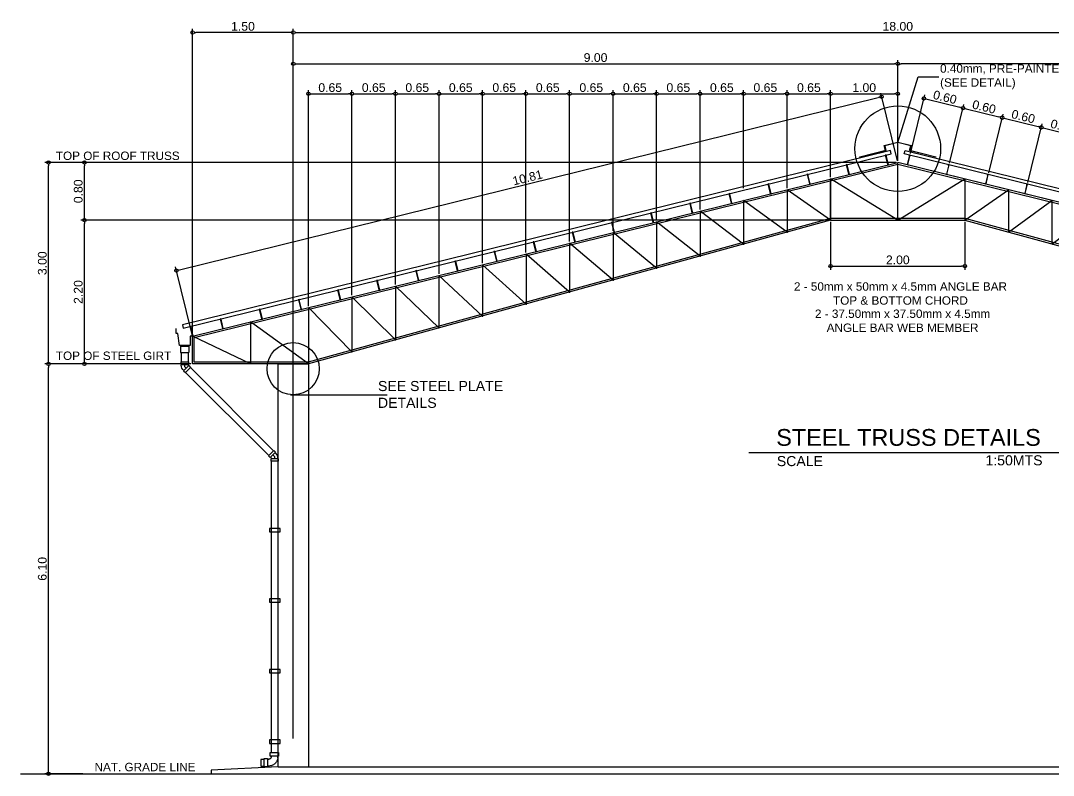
# Model space of a CAD drawing. Header units: inches. Extents: x -1369 to 1198, y -366 to 1398.
# Drawn here: x 14.53 to 29.9, y 107.36 to 118.6 of the extents above; entities that cross this region are included whole.
import ezdxf

# ---------------------------------------------------------------- set-up
doc = ezdxf.new("R2010")
doc.units = ezdxf.units.IN
doc.header["$MEASUREMENT"] = 0
for name, pattern in [('CENTER2', [1.125, 0.75, -0.125, 0.125, -0.125]), ('HIDDEN', [0.375, 0.25, -0.125]), ('HIDDEN2', [0.1875, 0.125, -0.0625])]:
    doc.linetypes.add(name, pattern=pattern)
doc.layers.add('DARK', color=1, linetype='Continuous')
doc.layers.add('dim', color=8, linetype='Continuous')
doc.styles.get("Standard").update_dxf_attribs({"font": 'arial.ttf'})
doc.dimstyles.new('50', dxfattribs={"dimtxt": 0.13, "dimasz": 0.05, "dimexe": 0.055, "dimexo": 0.025, "dimgap": 0.025, "dimtad": 1, "dimzin": 0, "dimdsep": 46, "dimtxsty": 'Standard', "dimblk": 'DOTBLANK', "dimcen": 0.09, "dimclrd": 256, "dimclre": 256, "dimadec": 0, "dimazin": 0, "dimtfac": 1, "dimtix": 1, "dimtofl": 0, "dimtmove": 0, "dimatfit": 3, "dimfxl": 1, "dimtolj": 1, "dimtzin": 0, "dimarcsym": 0})

# ---------------------------------------------------------------- blocks, each defined once
blk = doc.blocks.new('_DotBlank')
at = {"color": 0, "linetype": 'ByBlock', "lineweight": -2}
blk.add_line((-0.5, 0), (-1, 0), dxfattribs=at)
blk.add_circle((0, 0), 0.5, dxfattribs=at)
blk = doc.blocks.new('*D150')
at = {"layer": 'Defpoints', "color": 0, "transparency": 16777216}
for p in [(14.944, 116.484), (27.589, 116.484), (17.089, 113.484)]:
    blk.add_point(p, dxfattribs=at)
at = {"layer": 'dim', "lineweight": -2, "transparency": 16777216}
for p, q in [((27.564, 116.484), (14.889, 116.484)), ((14.944, 113.534), (14.944, 116.434)), ((17.064, 113.484), (14.889, 113.484))]:
    blk.add_line(p, q, dxfattribs=at)
at = {"layer": 'dim', "lineweight": -2, "transparency": 16777216, "xscale": 0.05, "yscale": 0.05, "zscale": 0.05}
for p, rotation in [((14.944, 116.484), 90), ((14.944, 113.484), 270)]:
    blk.add_blockref('_DotBlank', p, dxfattribs=dict(at, rotation=rotation))
at = {"layer": 'dim', "color": 0, "transparency": 16777216, "insert": (14.852, 114.984), "char_height": 0.13, "attachment_point": 5, "rotation": 90}
blk.add_mtext('\\A1;3.00', dxfattribs=at)
blk = doc.blocks.new('*D155')
at = {"layer": 'Defpoints', "color": 0, "transparency": 16777216}
for p in [(27.589, 117.953), (27.589, 116.484), (18.589, 107.884)]:
    blk.add_point(p, dxfattribs=at)
at = {"layer": 'dim', "lineweight": -2, "transparency": 16777216}
for p, q in [((18.589, 107.909), (18.589, 118.008)), ((18.639, 117.953), (27.539, 117.953)), ((27.589, 116.509), (27.589, 118.008))]:
    blk.add_line(p, q, dxfattribs=at)
at = {"layer": 'dim', "lineweight": -2, "transparency": 16777216, "xscale": 0.05, "yscale": 0.05, "zscale": 0.05, "rotation": 180}
blk.add_blockref('_DotBlank', (18.589, 117.953), dxfattribs=at)
at = {"layer": 'dim', "lineweight": -2, "transparency": 16777216, "xscale": 0.05, "yscale": 0.05, "zscale": 0.05}
blk.add_blockref('_DotBlank', (27.589, 117.953), dxfattribs=at)
at = {"layer": 'dim', "color": 0, "transparency": 16777216, "insert": (23.089, 118.045), "char_height": 0.13, "attachment_point": 5}
blk.add_mtext('\\A1;9.00', dxfattribs=at)
blk = doc.blocks.new('*D151')
at = {"layer": 'Defpoints', "color": 0, "transparency": 16777216}
for p in [(17.089, 118.419), (17.089, 113.897), (18.589, 107.884)]:
    blk.add_point(p, dxfattribs=at)
at = {"layer": 'dim', "lineweight": -2, "transparency": 16777216}
for p, q in [((17.089, 113.922), (17.089, 118.474)), ((18.539, 118.419), (17.139, 118.419)), ((18.589, 107.909), (18.589, 118.474))]:
    blk.add_line(p, q, dxfattribs=at)
at = {"layer": 'dim', "lineweight": -2, "transparency": 16777216, "xscale": 0.05, "yscale": 0.05, "zscale": 0.05, "rotation": 180}
blk.add_blockref('_DotBlank', (17.089, 118.419), dxfattribs=at)
at = {"layer": 'dim', "lineweight": -2, "transparency": 16777216, "xscale": 0.05, "yscale": 0.05, "zscale": 0.05}
blk.add_blockref('_DotBlank', (18.589, 118.419), dxfattribs=at)
at = {"layer": 'dim', "color": 0, "transparency": 16777216, "insert": (17.839, 118.51), "char_height": 0.13, "attachment_point": 5}
blk.add_mtext('\\A1;1.50', dxfattribs=at)
blk = doc.blocks.new('*D153')
at = {"layer": 'Defpoints', "color": 0, "transparency": 16777216}
for p in [(27.589, 117.953), (27.589, 116.484), (36.589, 107.884)]:
    blk.add_point(p, dxfattribs=at)
at = {"layer": 'dim', "lineweight": -2, "transparency": 16777216}
for p, q in [((27.589, 116.509), (27.589, 118.008)), ((36.539, 117.953), (27.639, 117.953)), ((36.589, 107.909), (36.589, 118.008))]:
    blk.add_line(p, q, dxfattribs=at)
at = {"layer": 'dim', "lineweight": -2, "transparency": 16777216, "xscale": 0.05, "yscale": 0.05, "zscale": 0.05, "rotation": 180}
blk.add_blockref('_DotBlank', (27.589, 117.953), dxfattribs=at)
at = {"layer": 'dim', "lineweight": -2, "transparency": 16777216, "xscale": 0.05, "yscale": 0.05, "zscale": 0.05}
blk.add_blockref('_DotBlank', (36.589, 117.953), dxfattribs=at)
at = {"layer": 'dim', "color": 0, "transparency": 16777216, "insert": (32.089, 118.045), "char_height": 0.13, "attachment_point": 5}
blk.add_mtext('\\A1;9.00', dxfattribs=at)
blk = doc.blocks.new('SP')
at = {"color": 8, "true_color": 0x808080}
for p, q in [((-0.00625, 0.15), (-0.00625, 0.146875)), ((0.00625, 0.15), (-0.00625, 0.15)), ((-0.00625, 0.146875), (0.003125, 0.146875)), ((0.003125, 0.003125), (-0.00625, 0.003125)), ((-0.00625, 0.003125), (-0.00625, 0)), ((-0.00625, 0), (0.00625, 0)), ((0.003125, 0.146875), (0.003125, 0.1375)), ((0.003125, 0.1375), (0.00625, 0.1375)), ((0.003125, 0.0125), (0.003125, 0.003125)), ((0.003125, 0.0125), (0.00625, 0.0125)), ((0.00625, 0.1375), (0.00625, 0.15)), ((0.00625, 0), (0.00625, 0.0125))]:
    blk.add_line(p, q, dxfattribs=at)
blk.add_lwpolyline([(0.003125, 0.146875), (0.003125, 0.003125), (0, 0.003125), (0, 0.146875), (0.003125, 0.146875)], dxfattribs=at)
blk = doc.blocks.new('*D154')
at = {"layer": 'Defpoints', "color": 0, "transparency": 16777216}
for p in [(36.589, 118.419), (18.589, 117.876), (36.589, 117.876)]:
    blk.add_point(p, dxfattribs=at)
at = {"layer": 'dim', "lineweight": -2, "transparency": 16777216}
for p, q in [((18.589, 117.901), (18.589, 118.474)), ((18.639, 118.419), (36.539, 118.419)), ((36.589, 117.901), (36.589, 118.474))]:
    blk.add_line(p, q, dxfattribs=at)
at = {"layer": 'dim', "lineweight": -2, "transparency": 16777216, "xscale": 0.05, "yscale": 0.05, "zscale": 0.05, "rotation": 180}
blk.add_blockref('_DotBlank', (18.589, 118.419), dxfattribs=at)
at = {"layer": 'dim', "lineweight": -2, "transparency": 16777216, "xscale": 0.05, "yscale": 0.05, "zscale": 0.05}
blk.add_blockref('_DotBlank', (36.589, 118.419), dxfattribs=at)
at = {"layer": 'dim', "color": 0, "transparency": 16777216, "insert": (27.589, 118.51), "char_height": 0.13, "attachment_point": 5}
blk.add_mtext('\\A1;18.00', dxfattribs=at)
blk = doc.blocks.new('*D156')
at = {"layer": 'Defpoints', "color": 0, "transparency": 16777216}
for p in [(27.348, 117.462), (27.589, 116.484), (17.089, 113.897)]:
    blk.add_point(p, dxfattribs=at)
at = {"layer": 'dim', "lineweight": -2, "transparency": 16777216}
for p, q in [((27.583, 116.509), (27.335, 117.516)), ((16.896, 114.887), (27.299, 117.45)), ((17.083, 113.922), (16.835, 114.929))]:
    blk.add_line(p, q, dxfattribs=at)
at = {"layer": 'dim', "lineweight": -2, "transparency": 16777216, "xscale": 0.05, "yscale": 0.05, "zscale": 0.05}
for p, rotation in [((27.348, 117.462), 13.84069596087639), ((16.848, 114.875), 193.8406959608764)]:
    blk.add_blockref('_DotBlank', p, dxfattribs=dict(at, rotation=rotation))
at = {"layer": 'dim', "color": 0, "transparency": 16777216, "insert": (22.076, 116.258), "char_height": 0.13, "attachment_point": 5, "rotation": 13.8407}
blk.add_mtext('\\A1;10.81', dxfattribs=at)
blk = doc.blocks.new('*D157')
at = {"layer": 'Defpoints', "color": 0, "transparency": 16777216}
for p in [(14.944, 113.484), (14.944, 113.484), (15.478, 107.384)]:
    blk.add_point(p, dxfattribs=at)
at = {"layer": 'dim', "lineweight": -2, "transparency": 16777216}
for p, q in [((14.919, 113.484), (14.889, 113.484)), ((14.944, 107.434), (14.944, 113.434)), ((15.453, 107.384), (14.889, 107.384))]:
    blk.add_line(p, q, dxfattribs=at)
at = {"layer": 'dim', "lineweight": -2, "transparency": 16777216, "xscale": 0.05, "yscale": 0.05, "zscale": 0.05}
for p, rotation in [((14.944, 113.484), 90), ((14.944, 107.384), 270)]:
    blk.add_blockref('_DotBlank', p, dxfattribs=dict(at, rotation=rotation))
at = {"layer": 'dim', "color": 0, "transparency": 16777216, "insert": (14.852, 110.434), "char_height": 0.13, "attachment_point": 5, "rotation": 90}
blk.add_mtext('\\A1;6.10', dxfattribs=at)
blk = doc.blocks.new('*D158')
at = {"layer": 'Defpoints', "color": 0, "transparency": 16777216}
for p in [(15.478, 115.626), (26.589, 115.626), (17.089, 113.484)]:
    blk.add_point(p, dxfattribs=at)
at = {"layer": 'dim', "lineweight": -2, "transparency": 16777216}
for p, q in [((26.564, 115.626), (15.423, 115.626)), ((15.478, 113.534), (15.478, 115.576)), ((17.064, 113.484), (15.423, 113.484))]:
    blk.add_line(p, q, dxfattribs=at)
at = {"layer": 'dim', "lineweight": -2, "transparency": 16777216, "xscale": 0.05, "yscale": 0.05, "zscale": 0.05}
for p, rotation in [((15.478, 115.626), 90), ((15.478, 113.484), 270)]:
    blk.add_blockref('_DotBlank', p, dxfattribs=dict(at, rotation=rotation))
at = {"layer": 'dim', "color": 0, "transparency": 16777216, "insert": (15.387, 114.555), "char_height": 0.13, "attachment_point": 5, "rotation": 90}
blk.add_mtext('\\A1;2.20', dxfattribs=at)
blk = doc.blocks.new('*D159')
at = {"layer": 'Defpoints', "color": 0, "transparency": 16777216}
for p in [(15.478, 116.484), (26.589, 116.484), (26.589, 115.626)]:
    blk.add_point(p, dxfattribs=at)
at = {"layer": 'dim', "lineweight": -2, "transparency": 16777216}
for p, q in [((26.564, 116.484), (15.423, 116.484)), ((15.478, 115.676), (15.478, 116.434)), ((26.564, 115.626), (15.423, 115.626))]:
    blk.add_line(p, q, dxfattribs=at)
at = {"layer": 'dim', "lineweight": -2, "transparency": 16777216, "xscale": 0.05, "yscale": 0.05, "zscale": 0.05}
for p, rotation in [((15.478, 116.484), 90), ((15.478, 115.626), 270)]:
    blk.add_blockref('_DotBlank', p, dxfattribs=dict(at, rotation=rotation))
at = {"layer": 'dim', "color": 0, "transparency": 16777216, "insert": (15.387, 116.055), "char_height": 0.13, "attachment_point": 5, "rotation": 90}
blk.add_mtext('\\A1;0.80', dxfattribs=at)
blk = doc.blocks.new('*D160')
at = {"layer": 'Defpoints', "color": 0, "transparency": 16777216}
for p in [(28.561, 117.294), (27.77, 116.594), (28.353, 116.451)]:
    blk.add_point(p, dxfattribs=at)
at = {"layer": 'dim', "lineweight": -2, "transparency": 16777216}
for p, q in [((27.776, 116.618), (27.991, 117.491)), ((28.027, 117.426), (28.512, 117.306)), ((28.359, 116.475), (28.574, 117.348))]:
    blk.add_line(p, q, dxfattribs=at)
at = {"layer": 'dim', "lineweight": -2, "transparency": 16777216, "xscale": 0.05, "yscale": 0.05, "zscale": 0.05}
for p, rotation in [((27.978, 117.438), 166.1593045084346), ((28.561, 117.294), 346.1593045084346)]:
    blk.add_blockref('_DotBlank', p, dxfattribs=dict(at, rotation=rotation))
at = {"layer": 'dim', "color": 0, "transparency": 16777216, "insert": (28.291, 117.455), "char_height": 0.13, "attachment_point": 5, "rotation": 346.1593}
blk.add_mtext('\\A1;0.60', dxfattribs=at)
blk = doc.blocks.new('*D161')
at = {"layer": 'Defpoints', "color": 0, "transparency": 16777216}
for p in [(29.143, 117.151), (28.353, 116.451), (28.936, 116.307)]:
    blk.add_point(p, dxfattribs=at)
at = {"layer": 'dim', "lineweight": -2, "transparency": 16777216}
for p, q in [((28.359, 116.475), (28.574, 117.348)), ((28.609, 117.283), (29.095, 117.163)), ((28.942, 116.331), (29.157, 117.204))]:
    blk.add_line(p, q, dxfattribs=at)
at = {"layer": 'dim', "lineweight": -2, "transparency": 16777216, "xscale": 0.05, "yscale": 0.05, "zscale": 0.05}
for p, rotation in [((28.561, 117.294), 166.1593045084346), ((29.143, 117.151), 346.1593045084346)]:
    blk.add_blockref('_DotBlank', p, dxfattribs=dict(at, rotation=rotation))
at = {"layer": 'dim', "color": 0, "transparency": 16777216, "insert": (28.874, 117.311), "char_height": 0.13, "attachment_point": 5, "rotation": 346.1593}
blk.add_mtext('\\A1;0.60', dxfattribs=at)
blk = doc.blocks.new('*D162')
at = {"layer": 'Defpoints', "color": 0, "transparency": 16777216}
for p in [(29.726, 117.007), (28.936, 116.307), (29.518, 116.164)]:
    blk.add_point(p, dxfattribs=at)
at = {"layer": 'dim', "lineweight": -2, "transparency": 16777216}
for p, q in [((28.942, 116.331), (29.157, 117.204)), ((29.192, 117.139), (29.677, 117.019)), ((29.524, 116.188), (29.739, 117.061))]:
    blk.add_line(p, q, dxfattribs=at)
at = {"layer": 'dim', "lineweight": -2, "transparency": 16777216, "xscale": 0.05, "yscale": 0.05, "zscale": 0.05}
for p, rotation in [((29.143, 117.151), 166.1593045084346), ((29.726, 117.007), 346.1593045084346)]:
    blk.add_blockref('_DotBlank', p, dxfattribs=dict(at, rotation=rotation))
at = {"layer": 'dim', "color": 0, "transparency": 16777216, "insert": (29.457, 117.168), "char_height": 0.13, "attachment_point": 5, "rotation": 346.1593}
blk.add_mtext('\\A1;0.60', dxfattribs=at)
blk = doc.blocks.new('*D163')
at = {"layer": 'Defpoints', "color": 0, "transparency": 16777216}
for p in [(30.309, 116.864), (29.518, 116.164), (30.101, 116.02)]:
    blk.add_point(p, dxfattribs=at)
at = {"layer": 'dim', "lineweight": -2, "transparency": 16777216}
for p, q in [((29.524, 116.188), (29.739, 117.061)), ((29.775, 116.995), (30.26, 116.876)), ((30.107, 116.044), (30.322, 116.917))]:
    blk.add_line(p, q, dxfattribs=at)
at = {"layer": 'dim', "lineweight": -2, "transparency": 16777216, "xscale": 0.05, "yscale": 0.05, "zscale": 0.05}
for p, rotation in [((29.726, 117.007), 166.1593045084346), ((30.309, 116.864), 346.1593045084346)]:
    blk.add_blockref('_DotBlank', p, dxfattribs=dict(at, rotation=rotation))
at = {"layer": 'dim', "color": 0, "transparency": 16777216, "insert": (30.039, 117.024), "char_height": 0.13, "attachment_point": 5, "rotation": 346.1593}
blk.add_mtext('\\A1;0.60', dxfattribs=at)
blk = doc.blocks.new('*D188')
at = {"layer": 'Defpoints', "color": 0, "transparency": 16777216}
for p in [(26.589, 117.507), (26.589, 116.643), (25.941, 116.078)]:
    blk.add_point(p, dxfattribs=at)
at = {"layer": 'dim', "lineweight": -2, "transparency": 16777216}
for p, q in [((25.941, 116.103), (25.941, 117.562)), ((25.991, 117.507), (26.539, 117.507)), ((26.589, 116.668), (26.589, 117.562))]:
    blk.add_line(p, q, dxfattribs=at)
at = {"layer": 'dim', "lineweight": -2, "transparency": 16777216, "xscale": 0.05, "yscale": 0.05, "zscale": 0.05, "rotation": 180}
blk.add_blockref('_DotBlank', (25.941, 117.507), dxfattribs=at)
at = {"layer": 'dim', "lineweight": -2, "transparency": 16777216, "xscale": 0.05, "yscale": 0.05, "zscale": 0.05}
blk.add_blockref('_DotBlank', (26.589, 117.507), dxfattribs=at)
at = {"layer": 'dim', "color": 0, "transparency": 16777216, "insert": (26.265, 117.598), "char_height": 0.13, "attachment_point": 5}
blk.add_mtext('\\A1;0.65', dxfattribs=at)
blk = doc.blocks.new('*D189')
at = {"layer": 'Defpoints', "color": 0, "transparency": 16777216}
for p in [(27.589, 117.507), (27.589, 116.643), (26.589, 116.238)]:
    blk.add_point(p, dxfattribs=at)
at = {"layer": 'dim', "lineweight": -2, "transparency": 16777216}
for p, q in [((26.589, 116.263), (26.589, 117.562)), ((26.639, 117.507), (27.539, 117.507)), ((27.589, 116.668), (27.589, 117.562))]:
    blk.add_line(p, q, dxfattribs=at)
at = {"layer": 'dim', "lineweight": -2, "transparency": 16777216, "xscale": 0.05, "yscale": 0.05, "zscale": 0.05, "rotation": 180}
blk.add_blockref('_DotBlank', (26.589, 117.507), dxfattribs=at)
at = {"layer": 'dim', "lineweight": -2, "transparency": 16777216, "xscale": 0.05, "yscale": 0.05, "zscale": 0.05}
blk.add_blockref('_DotBlank', (27.589, 117.507), dxfattribs=at)
at = {"layer": 'dim', "color": 0, "transparency": 16777216, "insert": (27.089, 117.598), "char_height": 0.13, "attachment_point": 5}
blk.add_mtext('\\A1;1.00', dxfattribs=at)
blk = doc.blocks.new('*D190')
at = {"layer": 'Defpoints', "color": 0, "transparency": 16777216}
for p in [(26.589, 115.626), (28.589, 115.626), (28.589, 114.941)]:
    blk.add_point(p, dxfattribs=at)
at = {"layer": 'dim', "lineweight": -2, "transparency": 16777216}
for p, q in [((26.589, 115.601), (26.589, 114.886)), ((28.589, 115.601), (28.589, 114.886)), ((26.639, 114.941), (28.539, 114.941))]:
    blk.add_line(p, q, dxfattribs=at)
at = {"layer": 'dim', "lineweight": -2, "transparency": 16777216, "xscale": 0.05, "yscale": 0.05, "zscale": 0.05, "rotation": 180}
blk.add_blockref('_DotBlank', (26.589, 114.941), dxfattribs=at)
at = {"layer": 'dim', "lineweight": -2, "transparency": 16777216, "xscale": 0.05, "yscale": 0.05, "zscale": 0.05}
blk.add_blockref('_DotBlank', (28.589, 114.941), dxfattribs=at)
at = {"layer": 'dim', "color": 0, "transparency": 16777216, "insert": (27.589, 115.033), "char_height": 0.13, "attachment_point": 5}
blk.add_mtext('\\A1;2.00', dxfattribs=at)
blk = doc.blocks.new('*D483')
at = {"layer": 'Defpoints', "color": 0, "transparency": 16777216}
for p in [(25.941, 117.507), (25.941, 116.643), (25.293, 116.078)]:
    blk.add_point(p, dxfattribs=at)
at = {"layer": 'dim', "lineweight": -2, "transparency": 16777216}
for p, q in [((25.293, 116.103), (25.293, 117.562)), ((25.343, 117.507), (25.891, 117.507)), ((25.941, 116.668), (25.941, 117.562))]:
    blk.add_line(p, q, dxfattribs=at)
at = {"layer": 'dim', "lineweight": -2, "transparency": 16777216, "xscale": 0.05, "yscale": 0.05, "zscale": 0.05, "rotation": 180}
blk.add_blockref('_DotBlank', (25.293, 117.507), dxfattribs=at)
at = {"layer": 'dim', "lineweight": -2, "transparency": 16777216, "xscale": 0.05, "yscale": 0.05, "zscale": 0.05}
blk.add_blockref('_DotBlank', (25.941, 117.507), dxfattribs=at)
at = {"layer": 'dim', "color": 0, "transparency": 16777216, "insert": (25.617, 117.598), "char_height": 0.13, "attachment_point": 5}
blk.add_mtext('\\A1;0.65', dxfattribs=at)
blk = doc.blocks.new('*D484')
at = {"layer": 'Defpoints', "color": 0, "transparency": 16777216}
for p in [(25.293, 117.507), (25.293, 116.643), (24.645, 115.759)]:
    blk.add_point(p, dxfattribs=at)
at = {"layer": 'dim', "lineweight": -2, "transparency": 16777216}
for p, q in [((24.645, 115.784), (24.645, 117.562)), ((24.695, 117.507), (25.243, 117.507)), ((25.293, 116.668), (25.293, 117.562))]:
    blk.add_line(p, q, dxfattribs=at)
at = {"layer": 'dim', "lineweight": -2, "transparency": 16777216, "xscale": 0.05, "yscale": 0.05, "zscale": 0.05, "rotation": 180}
blk.add_blockref('_DotBlank', (24.645, 117.507), dxfattribs=at)
at = {"layer": 'dim', "lineweight": -2, "transparency": 16777216, "xscale": 0.05, "yscale": 0.05, "zscale": 0.05}
blk.add_blockref('_DotBlank', (25.293, 117.507), dxfattribs=at)
at = {"layer": 'dim', "color": 0, "transparency": 16777216, "insert": (24.969, 117.598), "char_height": 0.13, "attachment_point": 5}
blk.add_mtext('\\A1;0.65', dxfattribs=at)
blk = doc.blocks.new('*D485')
at = {"layer": 'Defpoints', "color": 0, "transparency": 16777216}
for p in [(24.645, 117.507), (24.645, 116.643), (23.997, 115.6)]:
    blk.add_point(p, dxfattribs=at)
at = {"layer": 'dim', "lineweight": -2, "transparency": 16777216}
for p, q in [((23.997, 115.625), (23.997, 117.562)), ((24.047, 117.507), (24.595, 117.507)), ((24.645, 116.668), (24.645, 117.562))]:
    blk.add_line(p, q, dxfattribs=at)
at = {"layer": 'dim', "lineweight": -2, "transparency": 16777216, "xscale": 0.05, "yscale": 0.05, "zscale": 0.05, "rotation": 180}
blk.add_blockref('_DotBlank', (23.997, 117.507), dxfattribs=at)
at = {"layer": 'dim', "lineweight": -2, "transparency": 16777216, "xscale": 0.05, "yscale": 0.05, "zscale": 0.05}
blk.add_blockref('_DotBlank', (24.645, 117.507), dxfattribs=at)
at = {"layer": 'dim', "color": 0, "transparency": 16777216, "insert": (24.321, 117.598), "char_height": 0.13, "attachment_point": 5}
blk.add_mtext('\\A1;0.65', dxfattribs=at)
blk = doc.blocks.new('*D486')
at = {"layer": 'Defpoints', "color": 0, "transparency": 16777216}
for p in [(23.997, 117.507), (23.997, 116.643), (23.349, 115.44)]:
    blk.add_point(p, dxfattribs=at)
at = {"layer": 'dim', "lineweight": -2, "transparency": 16777216}
for p, q in [((23.349, 115.465), (23.349, 117.562)), ((23.399, 117.507), (23.947, 117.507)), ((23.997, 116.668), (23.997, 117.562))]:
    blk.add_line(p, q, dxfattribs=at)
at = {"layer": 'dim', "lineweight": -2, "transparency": 16777216, "xscale": 0.05, "yscale": 0.05, "zscale": 0.05, "rotation": 180}
blk.add_blockref('_DotBlank', (23.349, 117.507), dxfattribs=at)
at = {"layer": 'dim', "lineweight": -2, "transparency": 16777216, "xscale": 0.05, "yscale": 0.05, "zscale": 0.05}
blk.add_blockref('_DotBlank', (23.997, 117.507), dxfattribs=at)
at = {"layer": 'dim', "color": 0, "transparency": 16777216, "insert": (23.673, 117.598), "char_height": 0.13, "attachment_point": 5}
blk.add_mtext('\\A1;0.65', dxfattribs=at)
blk = doc.blocks.new('*D487')
at = {"layer": 'Defpoints', "color": 0, "transparency": 16777216}
for p in [(23.349, 117.507), (23.349, 116.643), (22.701, 115.28)]:
    blk.add_point(p, dxfattribs=at)
at = {"layer": 'dim', "lineweight": -2, "transparency": 16777216}
for p, q in [((22.701, 115.305), (22.701, 117.562)), ((22.751, 117.507), (23.299, 117.507)), ((23.349, 116.668), (23.349, 117.562))]:
    blk.add_line(p, q, dxfattribs=at)
at = {"layer": 'dim', "lineweight": -2, "transparency": 16777216, "xscale": 0.05, "yscale": 0.05, "zscale": 0.05, "rotation": 180}
blk.add_blockref('_DotBlank', (22.701, 117.507), dxfattribs=at)
at = {"layer": 'dim', "lineweight": -2, "transparency": 16777216, "xscale": 0.05, "yscale": 0.05, "zscale": 0.05}
blk.add_blockref('_DotBlank', (23.349, 117.507), dxfattribs=at)
at = {"layer": 'dim', "color": 0, "transparency": 16777216, "insert": (23.025, 117.598), "char_height": 0.13, "attachment_point": 5}
blk.add_mtext('\\A1;0.65', dxfattribs=at)
blk = doc.blocks.new('*D488')
at = {"layer": 'Defpoints', "color": 0, "transparency": 16777216}
for p in [(22.701, 117.507), (22.701, 115.28), (22.053, 115.121)]:
    blk.add_point(p, dxfattribs=at)
at = {"layer": 'dim', "lineweight": -2, "transparency": 16777216}
for p, q in [((22.053, 115.146), (22.053, 117.562)), ((22.103, 117.507), (22.651, 117.507)), ((22.701, 115.305), (22.701, 117.562))]:
    blk.add_line(p, q, dxfattribs=at)
at = {"layer": 'dim', "lineweight": -2, "transparency": 16777216, "xscale": 0.05, "yscale": 0.05, "zscale": 0.05, "rotation": 180}
blk.add_blockref('_DotBlank', (22.053, 117.507), dxfattribs=at)
at = {"layer": 'dim', "lineweight": -2, "transparency": 16777216, "xscale": 0.05, "yscale": 0.05, "zscale": 0.05}
blk.add_blockref('_DotBlank', (22.701, 117.507), dxfattribs=at)
at = {"layer": 'dim', "color": 0, "transparency": 16777216, "insert": (22.377, 117.598), "char_height": 0.13, "attachment_point": 5}
blk.add_mtext('\\A1;0.65', dxfattribs=at)
blk = doc.blocks.new('*D489')
at = {"layer": 'Defpoints', "color": 0, "transparency": 16777216}
for p in [(22.053, 117.507), (22.053, 115.121), (21.406, 114.961)]:
    blk.add_point(p, dxfattribs=at)
at = {"layer": 'dim', "lineweight": -2, "transparency": 16777216}
for p, q in [((21.406, 114.986), (21.406, 117.562)), ((21.456, 117.507), (22.003, 117.507)), ((22.053, 115.146), (22.053, 117.562))]:
    blk.add_line(p, q, dxfattribs=at)
at = {"layer": 'dim', "lineweight": -2, "transparency": 16777216, "xscale": 0.05, "yscale": 0.05, "zscale": 0.05, "rotation": 180}
blk.add_blockref('_DotBlank', (21.406, 117.507), dxfattribs=at)
at = {"layer": 'dim', "lineweight": -2, "transparency": 16777216, "xscale": 0.05, "yscale": 0.05, "zscale": 0.05}
blk.add_blockref('_DotBlank', (22.053, 117.507), dxfattribs=at)
at = {"layer": 'dim', "color": 0, "transparency": 16777216, "insert": (21.729, 117.598), "char_height": 0.13, "attachment_point": 5}
blk.add_mtext('\\A1;0.65', dxfattribs=at)
blk = doc.blocks.new('*D490')
at = {"layer": 'Defpoints', "color": 0, "transparency": 16777216}
for p in [(21.406, 117.507), (21.406, 116.643), (20.758, 114.801)]:
    blk.add_point(p, dxfattribs=at)
at = {"layer": 'dim', "lineweight": -2, "transparency": 16777216}
for p, q in [((20.758, 114.826), (20.758, 117.562)), ((20.808, 117.507), (21.356, 117.507)), ((21.406, 116.668), (21.406, 117.562))]:
    blk.add_line(p, q, dxfattribs=at)
at = {"layer": 'dim', "lineweight": -2, "transparency": 16777216, "xscale": 0.05, "yscale": 0.05, "zscale": 0.05, "rotation": 180}
blk.add_blockref('_DotBlank', (20.758, 117.507), dxfattribs=at)
at = {"layer": 'dim', "lineweight": -2, "transparency": 16777216, "xscale": 0.05, "yscale": 0.05, "zscale": 0.05}
blk.add_blockref('_DotBlank', (21.406, 117.507), dxfattribs=at)
at = {"layer": 'dim', "color": 0, "transparency": 16777216, "insert": (21.082, 117.598), "char_height": 0.13, "attachment_point": 5}
blk.add_mtext('\\A1;0.65', dxfattribs=at)
blk = doc.blocks.new('*D491')
at = {"layer": 'Defpoints', "color": 0, "transparency": 16777216}
for p in [(20.758, 117.507), (20.758, 116.643), (20.11, 114.642)]:
    blk.add_point(p, dxfattribs=at)
at = {"layer": 'dim', "lineweight": -2, "transparency": 16777216}
for p, q in [((20.11, 114.667), (20.11, 117.562)), ((20.16, 117.507), (20.708, 117.507)), ((20.758, 116.668), (20.758, 117.562))]:
    blk.add_line(p, q, dxfattribs=at)
at = {"layer": 'dim', "lineweight": -2, "transparency": 16777216, "xscale": 0.05, "yscale": 0.05, "zscale": 0.05, "rotation": 180}
blk.add_blockref('_DotBlank', (20.11, 117.507), dxfattribs=at)
at = {"layer": 'dim', "lineweight": -2, "transparency": 16777216, "xscale": 0.05, "yscale": 0.05, "zscale": 0.05}
blk.add_blockref('_DotBlank', (20.758, 117.507), dxfattribs=at)
at = {"layer": 'dim', "color": 0, "transparency": 16777216, "insert": (20.434, 117.598), "char_height": 0.13, "attachment_point": 5}
blk.add_mtext('\\A1;0.65', dxfattribs=at)
blk = doc.blocks.new('*D492')
at = {"layer": 'Defpoints', "color": 0, "transparency": 16777216}
for p in [(20.11, 117.507), (20.11, 116.643), (19.462, 114.482)]:
    blk.add_point(p, dxfattribs=at)
at = {"layer": 'dim', "lineweight": -2, "transparency": 16777216}
for p, q in [((19.462, 114.507), (19.462, 117.562)), ((19.512, 117.507), (20.06, 117.507)), ((20.11, 116.668), (20.11, 117.562))]:
    blk.add_line(p, q, dxfattribs=at)
at = {"layer": 'dim', "lineweight": -2, "transparency": 16777216, "xscale": 0.05, "yscale": 0.05, "zscale": 0.05, "rotation": 180}
blk.add_blockref('_DotBlank', (19.462, 117.507), dxfattribs=at)
at = {"layer": 'dim', "lineweight": -2, "transparency": 16777216, "xscale": 0.05, "yscale": 0.05, "zscale": 0.05}
blk.add_blockref('_DotBlank', (20.11, 117.507), dxfattribs=at)
at = {"layer": 'dim', "color": 0, "transparency": 16777216, "insert": (19.786, 117.598), "char_height": 0.13, "attachment_point": 5}
blk.add_mtext('\\A1;0.65', dxfattribs=at)
blk = doc.blocks.new('*D493')
at = {"layer": 'Defpoints', "color": 0, "transparency": 16777216}
for p in [(19.462, 117.507), (19.462, 116.643), (18.814, 114.322)]:
    blk.add_point(p, dxfattribs=at)
at = {"layer": 'dim', "lineweight": -2, "transparency": 16777216}
for p, q in [((18.814, 114.347), (18.814, 117.562)), ((18.864, 117.507), (19.412, 117.507)), ((19.462, 116.668), (19.462, 117.562))]:
    blk.add_line(p, q, dxfattribs=at)
at = {"layer": 'dim', "lineweight": -2, "transparency": 16777216, "xscale": 0.05, "yscale": 0.05, "zscale": 0.05, "rotation": 180}
blk.add_blockref('_DotBlank', (18.814, 117.507), dxfattribs=at)
at = {"layer": 'dim', "lineweight": -2, "transparency": 16777216, "xscale": 0.05, "yscale": 0.05, "zscale": 0.05}
blk.add_blockref('_DotBlank', (19.462, 117.507), dxfattribs=at)
at = {"layer": 'dim', "color": 0, "transparency": 16777216, "insert": (19.138, 117.598), "char_height": 0.13, "attachment_point": 5}
blk.add_mtext('\\A1;0.65', dxfattribs=at)
blk = doc.blocks.new('45')
at = {"layer": 'DARK'}
for p, q in [((-0.062, 0.015), (-0.089, -0.011)), ((0.015, -0.062), (-0.062, 0.015)), ((-0.05, 0.021), (-0.059, 0.012)), ((-0.055, 0.071), (-0.055, 0.033)), ((0.055, 0.071), (-0.055, 0.071)), ((0.055, 0.033), (-0.055, 0.033)), ((-0.05, 0.033), (-0.05, 0.021)), ((0.05, 0.033), (0.05, 0.021)), ((0.055, 0.071), (0.055, 0.033)), ((-0.011, -0.089), (-0.089, -0.011)), ((0.015, -0.062), (-0.011, -0.089))]:
    blk.add_line(p, q, dxfattribs=at)
at = {"layer": 'DARK', "color": 3, "linetype": 'CENTER2'}
for p, q in [((0, 0), (-0.023, -0.023)), ((0, 0.033), (0, 0))]:
    blk.add_line(p, q, dxfattribs=at)
at = {"layer": 'DARK'}
blk.add_arc((-0.054, 0.021), 0.104, 309.1688, 359.6143, dxfattribs=at)
blk = doc.blocks.new('bend hid')
at = {"color": 1, "linetype": 'HIDDEN', "ltscale": 8}
for points in [[(-0.09, 0.001), (-0.09, -0.124), (-0.04, -0.124), (-0.04, 0.001)], [(0.123, 0.091), (-0.002, 0.091), (-0.002, 0.041), (0.123, 0.041)]]:
    blk.add_lwpolyline(points, close=True, dxfattribs=at)
for points in [[(0.01, 0.027, -0.385484), (-0.026, -0.013, -8.123106)], [(0.11, 0.028, -0.385484), (-0.015, -0.113, -0.385484)]]:
    blk.add_lwpolyline(points, format="xyb", dxfattribs=at)
for points in [[(0.01, 0.027), (0.01, 0.041)], [(0.11, 0.028), (0.11, 0.041)], [(-0.026, -0.013), (-0.04, -0.014)], [(-0.015, -0.113), (-0.04, -0.114)]]:
    blk.add_lwpolyline(points, dxfattribs=at)

msp = doc.modelspace()

# ---------------------------------------------------------------- linework, layer by layer
at = {"color": 1}
msp.add_line((18.3638, 107.4844), (36.8138, 107.4844), dxfattribs=at)
msp.add_line((14.5291, 107.3844), (145.349, 107.3844))
for points in [[(27.5888, 116.7805), (27.8944, 117.761), (28.2, 117.761)], [(18.3638, 107.4844), (18.3638, 113.4844), (18.8138, 113.4844), (18.8138, 107.4844)], [(18.5493, 113.0262), (19.9853, 113.0262)], [(25.3687, 112.165), (30.4592, 112.165)], [(18.2588, 112.0357), (18.2588, 107.6969)], [(18.3588, 112.0357), (18.3588, 107.6969)], [(18.3638, 107.4844), (17.3638, 107.4344), (17.3638, 107.3844)], [(18.1543, 107.5969), (18.1043, 107.5969), (18.1043, 107.4969), (18.1543, 107.4969)]]:
    msp.add_lwpolyline(points, dxfattribs=at)
at = {"color": 4}
msp.add_lwpolyline([(27.0227, 116.5702), (27.2169, 116.6181), (27.405, 116.6644), (27.3871, 116.7372), (27.5888, 116.7869), (27.7906, 116.7372), (27.7727, 116.6644), (27.9608, 116.6181), (28.155, 116.5702), (28.1535, 116.5642), (27.9593, 116.612), (27.7651, 116.6598), (27.783, 116.7327), (27.5888, 116.7805), (27.3946, 116.7327), (27.4126, 116.6598), (27.2184, 116.612), (27.0242, 116.5642), (27.0227, 116.5702)], dxfattribs=at)
at = {"color": 3}
for points in [[(27.4798, 116.6635), (16.9388, 114.0665), (16.9507, 114.0179), (27.4917, 116.615), (27.4798, 116.6635)], [(27.6979, 116.6635), (38.2389, 114.0665), (38.2269, 114.0179), (27.6859, 116.615), (27.6979, 116.6635)]]:
    msp.add_lwpolyline(points, dxfattribs=at)
for points in [[(26.5888, 115.6256), (18.8138, 113.4844), (17.0888, 113.4844), (17.0888, 113.8975), (27.5888, 116.4844)], [(37.9388, 113.9344), (27.5888, 116.4844)], [(28.5888, 115.6256), (36.4388, 113.4844), (38.0888, 113.4844), (38.0888, 113.8975), (27.5888, 116.4844)], [(27.5888, 115.6256), (27.5888, 116.4844)], [(26.5888, 116.238), (26.5888, 115.6256), (25.9409, 116.0784), (25.9409, 115.4471), (25.293, 115.9188), (25.293, 115.2687), (24.6451, 115.7591), (24.6451, 115.0903), (23.9972, 115.5995), (23.9972, 114.912), (23.3493, 115.4399), (23.3493, 114.7334), (22.7013, 115.2802), (22.7013, 114.555), (22.0534, 115.1206), (22.0534, 114.3766), (21.4055, 114.961), (21.4055, 114.1981), (20.7576, 114.8014), (20.7576, 114.0197), (20.1097, 114.6417), (20.1097, 113.8417), (19.4618, 114.4821), (19.4618, 113.6628), (18.8138, 114.3225), (18.8138, 113.4844), (17.9513, 114.11), (17.9513, 113.4844), (17.0888, 113.8975)], [(27.5888, 115.6256), (26.5888, 116.238)], [(27.5888, 115.6256), (28.5888, 116.238)], [(28.5888, 116.238), (28.5888, 115.6256), (29.2368, 116.0784), (29.2368, 115.4471), (29.8847, 115.9188), (29.8847, 115.2687), (30.5326, 115.7591)], [(26.5888, 115.6256), (28.5888, 115.6256)]]:
    msp.add_lwpolyline(points)
at = {"color": 8}
msp.add_lwpolyline([(27.5888, 115.6506), (26.5855, 115.6506), (18.8105, 113.5094), (17.1138, 113.5094), (17.1138, 113.8779), (27.5888, 116.4587), (38.0638, 113.8779), (38.0638, 113.5094), (36.4422, 113.5094), (28.5922, 115.6506), (27.5888, 115.6506)], dxfattribs=at)
at = {"color": 5}
msp.add_lwpolyline([(17.0863, 113.9247), (17.0796, 113.923), (17.0856, 113.8996), (17.0545, 113.8996), (17.0545, 113.8996), (17.0518, 113.8996), (17.0518, 113.7604), (16.896, 113.7604), (16.871, 113.9354), (16.846, 113.9354), (16.846, 114.0104)], dxfattribs=at)
at = {"color": 8, "linetype": 'Continuous', "ltscale": 10}
for points in [[(18.3954, 111.0357), (18.2329, 111.0357), (18.2329, 110.9857), (18.3954, 110.9857)], [(18.3954, 109.9857), (18.2329, 109.9857), (18.2329, 109.9357), (18.3954, 109.9357)], [(18.3954, 108.9357), (18.2329, 108.9357), (18.2329, 108.8857), (18.3954, 108.8857)], [(18.3954, 107.8857), (18.2329, 107.8857), (18.2329, 107.8357), (18.3954, 107.8357)]]:
    msp.add_lwpolyline(points, close=True, dxfattribs=at)
at = {"color": 1}
for centre, radius in [((27.5888, 116.6898), 0.6372), ((18.586, 113.4132), 0.3888)]:
    msp.add_circle(centre, radius, dxfattribs=at)
for p in [(25.9409, 115.4471), (25.293, 115.2687), (24.6451, 115.0903), (23.9972, 114.9118), (23.3493, 114.7334), (22.7013, 114.555), (22.0534, 114.3766), (21.4055, 114.1981), (20.7576, 114.0197), (20.1097, 113.8413), (19.4618, 113.6628)]:
    msp.add_point(p, dxfattribs=at)
at = {"layer": 'DARK'}
for p, q in [((16.9085, 113.7604), (16.9085, 113.7556)), ((16.9085, 113.7604), (17.0335, 113.7604)), ((16.9085, 113.7556), (17.0335, 113.7556)), ((16.9085, 113.7486), (16.9085, 113.6533)), ((16.9085, 113.7486), (17.0335, 113.7486)), ((16.9085, 113.6533), (17.0335, 113.6533)), ((16.921, 113.7556), (16.921, 113.7486)), ((16.921, 113.6533), (16.921, 113.5149)), ((17.021, 113.7556), (17.021, 113.7486)), ((17.021, 113.6533), (17.021, 113.5149)), ((17.0335, 113.7604), (17.0335, 113.7556)), ((17.0335, 113.7486), (17.0335, 113.6533)), ((16.9856, 113.3588), (18.2234, 112.121)), ((17.0563, 113.4295), (18.2941, 112.1917))]:
    msp.add_line(p, q, dxfattribs=at)
at = {"layer": 'DARK', "linetype": 'HIDDEN2'}
msp.add_line((16.971, 113.7556), (16.971, 113.7486), dxfattribs=at)
at = {"layer": 'DARK'}
for points in [[(18.2588, 112.0357), (18.2588, 111.7277)], [(18.3588, 112.0357), (18.3588, 111.7277)]]:
    msp.add_lwpolyline(points, dxfattribs=at)
at = {"layer": 'Defpoints', "color": 3}
msp.add_lwpolyline([(26.5888, 115.6256), (26.5888, 116.238)], dxfattribs=at)

# ---------------------------------------------------------------- block references
for name, p, rotation in [('SP', (27.4432, 116.4485), 13.84069444444445), ('SP', (26.8606, 116.305), 13.84069444444445), ('SP', (26.278, 116.1615), 13.84069444444445), ('SP', (25.6955, 116.0179), 13.84069444444445), ('SP', (25.1129, 115.8744), 13.84069444444445), ('SP', (24.5303, 115.7309), 13.84069444444445), ('SP', (23.9477, 115.5873), 13.84069444444445), ('SP', (23.3651, 115.4438), 13.84069444444445), ('SP', (22.7826, 115.3003), 13.84069444444445), ('SP', (22.2, 115.1567), 13.84069444444445), ('SP', (21.0348, 114.8697), 13.84069444444445), ('SP', (21.6174, 115.0132), 13.84069444444445), ('SP', (20.4522, 114.7261), 13.84069444444445), ('SP', (19.8697, 114.5826), 13.84069444444445), ('SP', (19.2871, 114.4391), 13.84069444444445), ('SP', (18.7045, 114.2955), 13.84069444444445), ('SP', (18.1219, 114.152), 13.84069444444445), ('SP', (17.5394, 114.0085), 13.84069444444445), ('45', (18.3088, 112.1064), 45.00000000000266)]:
    msp.add_blockref(name, p, dxfattribs=dict(rotation=rotation))
at = {"xscale": -1}
for p, rotation in [((27.7345, 116.4485), 346.1593055555556), ((28.3171, 116.305), 346.1593055555556), ((28.8996, 116.1615), 346.1593055555556), ((29.4822, 116.0179), 346.1593055555556), ((17.0949, 113.899), 13.84069444443078)]:
    msp.add_blockref('SP', p, dxfattribs=dict(at, rotation=rotation))
msp.add_blockref('45', (16.971, 113.4442), dxfattribs=at)
at = {"color": 1, "extrusion": (0, 0, -1), "zscale": -1, "rotation": 270}
msp.add_blockref('bend hid', (-18.2455, 107.6073), dxfattribs=at)

# ---------------------------------------------------------------- texts
at = {"char_height": 0.125, "attachment_point": 1}
for s, insert, width in [('0.40mm, PRE-PAINTED G.I. RIDGE ROLL \\P(SEE DETAIL)', (28.2181, 117.9458), 4.204607), ('TOP OF ROOF TRUSS', (15.0536, 116.6461), 1.880718), ('\\pxqc;2 - 50mm x 50mm x 4.5mm ANGLE BAR \\PTOP & BOTTOM CHORD', (25.7386, 114.7001), 3.779722), ('\\pxqc;2 - 37.50mm x 37.50mm x 4.5mm ANGLE BAR WEB MEMBER', (26.1255, 114.2943), 3.069418), ('TOP OF STEEL GIRT', (15.0536, 113.6691), 1.828731), ('NAT. GRADE LINE', (15.6293, 107.5455), 1.910595)]:
    msp.add_mtext(s, dxfattribs=dict(at, insert=insert, width=width))
at = {"attachment_point": 1}
for s, width, gutter_width, insert, char_height in [('\\pxql;SEE STEEL PLATE DETAILS', 1.931617, 12.5, (19.8495, 113.2309), 0.15), ('STEEL TRUSS DETAILS', 6.047036, 1, (25.7792, 112.5154), 0.25), ('SCALE', 0.949909, 1, (25.7877, 112.1131), 0.15), ('1:50MTS', 0.949909, 1, (28.8939, 112.1248), 0.15)]:
    msp.add_mtext_dynamic_manual_height_columns(s, width=width, gutter_width=gutter_width, heights=[0], dxfattribs=dict(at, insert=insert, char_height=char_height))

# ---------------------------------------------------------------- dimensions: what is measured, and where the dimension line sits
at = {"layer": 'dim', "color": 0}
for base, p1, p2, picture, middle in [((17.0888, 118.4188), (18.5888, 107.8844), (17.0888, 113.8975), '*D151', (17.8388, 118.5101)), ((36.5888, 118.4188), (18.5888, 117.8761), (36.5888, 117.8761), '*D154', (27.5888, 118.5101)), ((27.5888, 117.9532), (18.5888, 107.8844), (27.5888, 116.4844), '*D155', (23.0888, 118.0446)), ((28.5888, 114.9415), (26.5888, 115.6256), (28.5888, 115.6256), '*D190', (27.5888, 115.0329))]:
    dim = msp.add_linear_dim(base=base, p1=p1, p2=p2, dimstyle='50', dxfattribs=at)
    dim.commit()
    dim.dimension.update_dxf_attribs({"geometry": picture, "text_midpoint": middle})
for base, p1, p2, angle, picture, middle in [((27.5888, 117.9532), (36.5888, 107.8844), (27.5888, 116.4844), 180, '*D153', (32.0888, 118.0446)), ((14.9437, 116.4844), (17.0888, 113.4844), (27.5888, 116.4844), 90, '*D150', (14.8523, 114.9844)), ((14.9437, 113.4844), (15.4783, 107.3844), (14.9437, 113.4844), 90, '*D157', (14.8523, 110.4344))]:
    dim = msp.add_linear_dim(base=base, p1=p1, p2=p2, angle=angle, dimstyle='50', dxfattribs=at)
    dim.commit()
    dim.dimension.update_dxf_attribs({"geometry": picture, "text_midpoint": middle})
for base, p1, p2, text, picture, middle in [((19.4618, 117.5066), (18.8138, 114.3225), (19.4618, 116.6433), '0.65', '*D493', (19.1378, 117.598)), ((20.1097, 117.5066), (19.4618, 114.4821), (20.1097, 116.6433), '0.65', '*D492', (19.7857, 117.598)), ((20.7576, 117.5066), (20.1097, 114.6417), (20.7576, 116.6433), '0.65', '*D491', (20.4336, 117.598)), ((21.4055, 117.5066), (20.7576, 114.8014), (21.4055, 116.6433), '0.65', '*D490', (21.0815, 117.598)), ((22.0534, 117.5066), (21.4055, 114.961), (22.0534, 115.1206), '0.65', '*D489', (21.7295, 117.598)), ((22.7013, 117.5066), (22.0534, 115.1206), (22.7013, 115.2802), '0.65', '*D488', (22.3774, 117.598)), ((23.3493, 117.5066), (22.7013, 115.2802), (23.3493, 116.6433), '0.65', '*D487', (23.0253, 117.598)), ((23.9972, 117.5066), (23.3493, 115.4399), (23.9972, 116.6433), '0.65', '*D486', (23.6732, 117.598)), ((24.6451, 117.5066), (23.9972, 115.5995), (24.6451, 116.6433), '0.65', '*D485', (24.3211, 117.598)), ((25.293, 117.5066), (24.6451, 115.7591), (25.293, 116.6433), '0.65', '*D484', (24.969, 117.598)), ((25.9409, 117.5066), (25.293, 116.0784), (25.9409, 116.6433), '0.65', '*D483', (25.617, 117.598)), ((26.5888, 117.5066), (25.9409, 116.0784), (26.5888, 116.6433), '0.65', '*D188', (26.2649, 117.598)), ((27.5888, 117.5066), (26.5888, 116.238), (27.5888, 116.6433), '1.00', '*D189', (27.0888, 117.598))]:
    dim = msp.add_linear_dim(base=base, p1=p1, p2=p2, text=text, dimstyle='50', dxfattribs=at)
    dim.commit()
    dim.dimension.update_dxf_attribs({"geometry": picture, "text_midpoint": middle})
for p1, p2, distance, picture, middle in [((17.0888, 113.8975), (27.5888, 116.4844), 1.0071, '*D156', (22.076, 116.2576)), ((27.7704, 116.5942), (28.3529, 116.4506), 0.8691, '*D160', (28.2914, 117.455)), ((28.3529, 116.4506), (28.9355, 116.3071), 0.8691, '*D161', (28.874, 117.3114)), ((28.9355, 116.3071), (29.5181, 116.1636), 0.8691, '*D162', (29.4566, 117.1679)), ((29.5181, 116.1636), (30.1007, 116.02), 0.8691, '*D163', (30.0392, 117.0244))]:
    dim = msp.add_aligned_dim(p1=p1, p2=p2, distance=distance, dimstyle='50', dxfattribs=at)
    dim.commit()
    dim.dimension.update_dxf_attribs({"geometry": picture, "text_midpoint": middle})
for base, p1, p2, text, picture, middle in [((15.4783, 116.4844), (26.5888, 115.6256), (26.5888, 116.4844), '0.80', '*D159', (15.3869, 116.055)), ((15.4783, 115.6256), (17.0888, 113.4844), (26.5888, 115.6256), '2.20', '*D158', (15.3869, 114.555))]:
    dim = msp.add_linear_dim(base=base, p1=p1, p2=p2, angle=90, text=text, dimstyle='50', dxfattribs=at)
    dim.commit()
    dim.dimension.update_dxf_attribs({"geometry": picture, "text_midpoint": middle})

doc.saveas('drawing.dxf')
